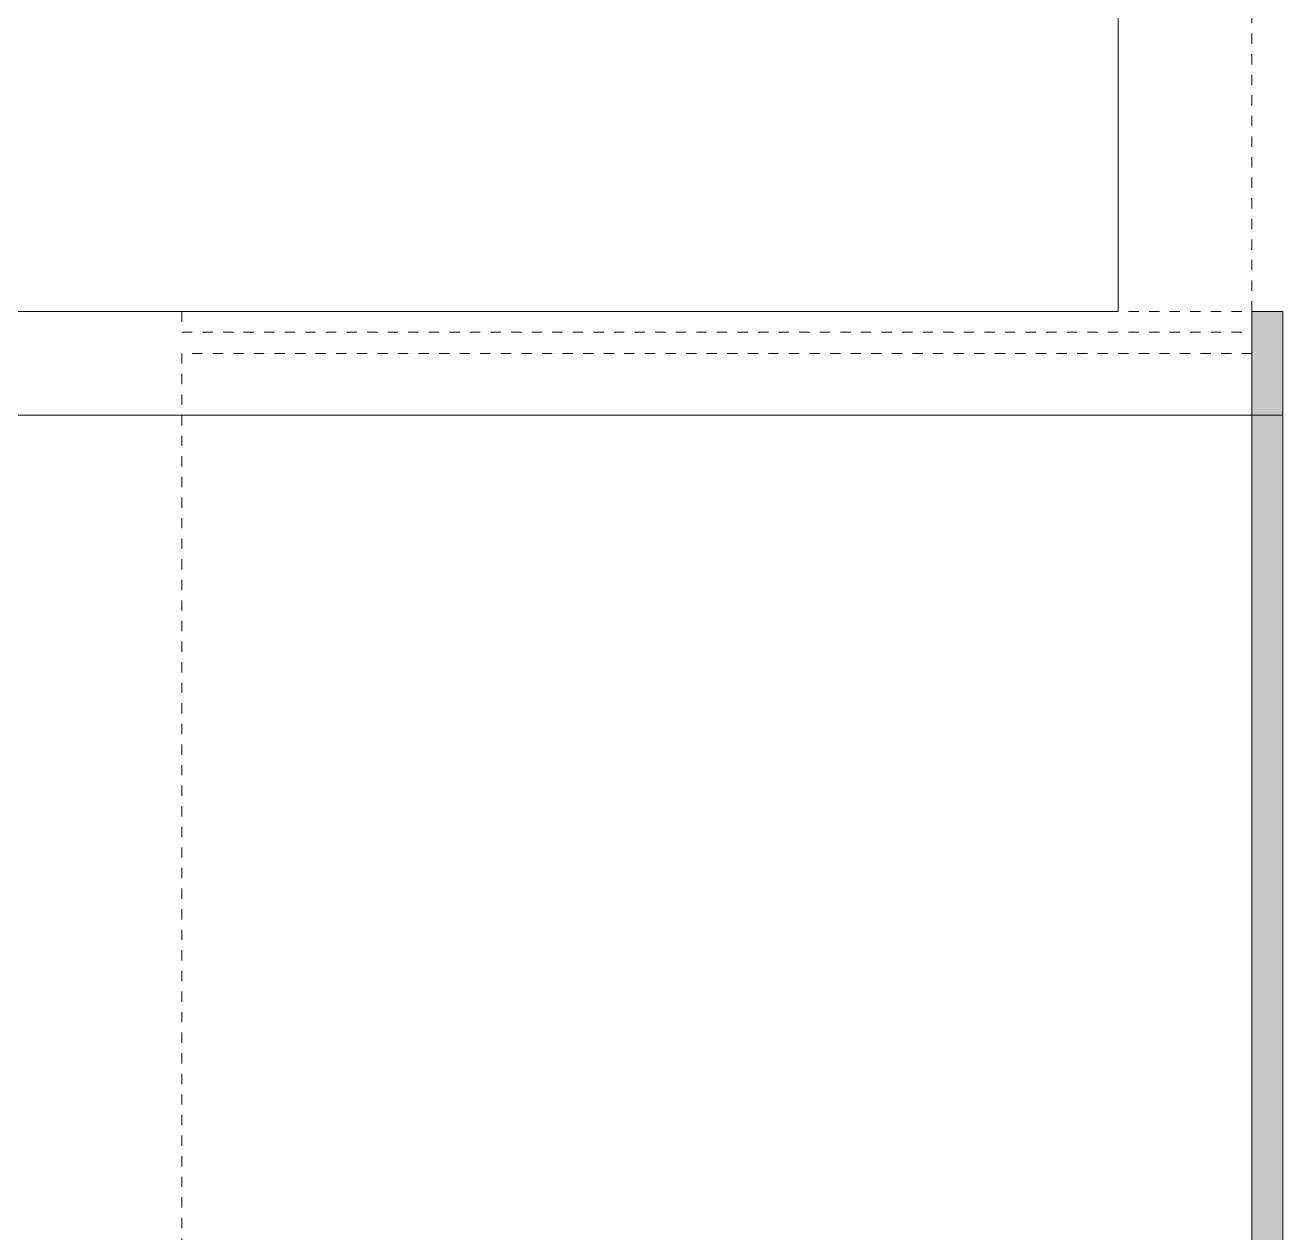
# Model space of a CAD drawing. Header units: inches. Extents: x -4169 to -1846, y 9706 to 12377.
# Drawn here: x -3503.2 to -3487.92, y 10594.51 to 10609.18 of the extents above; entities that cross this region are included whole.
import ezdxf

# ---------------------------------------------------------------- set-up
doc = ezdxf.new("R2010")
doc.units = ezdxf.units.IN
doc.header["$MEASUREMENT"] = 0
doc.linetypes.add('Dash', pattern=[0.25, 0.125, -0.125])
for name, color, linetype, lineweight in [('0-1', 7, 'Continuous', 5), ('0-2', 10, 'Continuous', 18), ('A-WALL-2', 96, 'Continuous', 5), ('A-WALL-5', 10, 'Continuous', 18), ('Q-CASE-2', 7, 'Continuous', 9), ('Q-CASE-5', 7, 'Dash', 9), ('Q-CASE-HDLN-1', 7, 'Dash', 9), ('Q-SPCQ-2', 7, 'Continuous', 9)]:
    doc.layers.add(name, color=color, linetype=linetype, lineweight=lineweight)

# ---------------------------------------------------------------- blocks, each defined once
blk = doc.blocks.new('Refrigerator_-_Side-by-Side_6047 - 36_ X 30_-1372843-ENLARGED RCP - 1ST FLOOR PLAN')
at = {"layer": 'Q-SPCQ-2'}
for p, q in [((-17.875, -14.422), (-17.875, 15.578)), ((17.875, -14.422), (-17.875, -14.422))]:
    blk.add_line(p, q, dxfattribs=at)
blk = doc.blocks.new('OD_CW_Countertop - OD_CW_Countertop-2537825-ENLARGED RCP - 1ST FLOOR PLAN')
at = {"layer": 'Q-CASE-HDLN-1'}
for p, q in [((51.996, 24), (0.738, 24)), ((0.738, 24), (0.738, 22))]:
    blk.add_line(p, q, dxfattribs=at)
blk = doc.blocks.new('300 Series Wall Hung Cabinet_302 - 27_ X 36_-2604985-ENLARGED RCP - 1ST FLOOR PLAN')
at = {"layer": 'Q-CASE-5'}
for p, q in [((-13.5, -0.188), (-13.5, -13.188)), ((-13.5, -13.188), (13.5, -13.188))]:
    blk.add_line(p, q, dxfattribs=at)
blk = doc.blocks.new('300 Series Wall Hung Cabinet_302 - 18_ x 36_-V13-ENLARGED RCP - 1ST FLOOR PLAN')
at = {"layer": 'Q-CASE-5'}
for p, q in [((17.75, -0.188), (-18, -0.188)), ((18, -13.188), (18, -0.188)), ((17.75, -13.188), (18, -13.188))]:
    blk.add_line(p, q, dxfattribs=at)
blk = doc.blocks.new('Base Cabinet 4 Drawer 254 - Base Cabinet 4 Drawer 254 15_-2556187-ENLARGED RCP - 1ST FLOOR PLAN')
at = {"layer": 'Q-CASE-2'}
for p, q in [((-6.762, -23.25), (-6.762, 0)), ((-6.762, 0), (8.238, 0))]:
    blk.add_line(p, q, dxfattribs=at)
blk = doc.blocks.new('CTR - 1st Phase - Unit Layouts_rvt-1-ENLARGED RCP - 1ST FLOOR PLAN')
at = {"layer": 'A-WALL-2'}
blk.add_hatch(color=256, dxfattribs=at).paths.add_polyline_path([(-3488.299, 10554.439), (-3487.924, 10554.439), (-3487.924, 10605.698), (-3488.299, 10605.698), (-3488.299, 10566.439)], flags=0)
at = {"layer": 'A-WALL-5'}
for p, q in [((-3488.299, 10605.698), (-3488.299, 10554.439)), ((-3488.299, 10605.698), (-3487.924, 10605.698)), ((-3487.924, 10554.439), (-3487.924, 10605.698))]:
    blk.add_line(p, q, dxfattribs=at)
at = {"layer": '0-2'}
for name, p, rotation in [('Refrigerator_-_Side-by-Side_6047 - 36_ X 30_-1372843-ENLARGED RCP - 1ST FLOOR PLAN', (-3504.346, 10623.573), 89.999999999975), ('300 Series Wall Hung Cabinet_302 - 18_ x 36_-V13-ENLARGED RCP - 1ST FLOOR PLAN', (-3488.111, 10623.448), 269.9999999999891), ('OD_CW_Countertop - OD_CW_Countertop-2537825-ENLARGED RCP - 1ST FLOOR PLAN', (-3511.924, 10606.435), 270.0000000000219), ('300 Series Wall Hung Cabinet_302 - 27_ X 36_-2604985-ENLARGED RCP - 1ST FLOOR PLAN', (-3488.111, 10591.689), 269.9999999999891), ('Base Cabinet 4 Drawer 254 - Base Cabinet 4 Drawer 254 15_-2556187-ENLARGED RCP - 1ST FLOOR PLAN', (-3487.924, 10597.677), 269.9999999999893)]:
    blk.add_blockref(name, p, dxfattribs=dict(at, rotation=rotation))

msp = doc.modelspace()

# ---------------------------------------------------------------- block references
at = {"layer": '0-1'}
msp.add_blockref('CTR - 1st Phase - Unit Layouts_rvt-1-ENLARGED RCP - 1ST FLOOR PLAN', (0, 0), dxfattribs=at)

doc.saveas('drawing.dxf')
